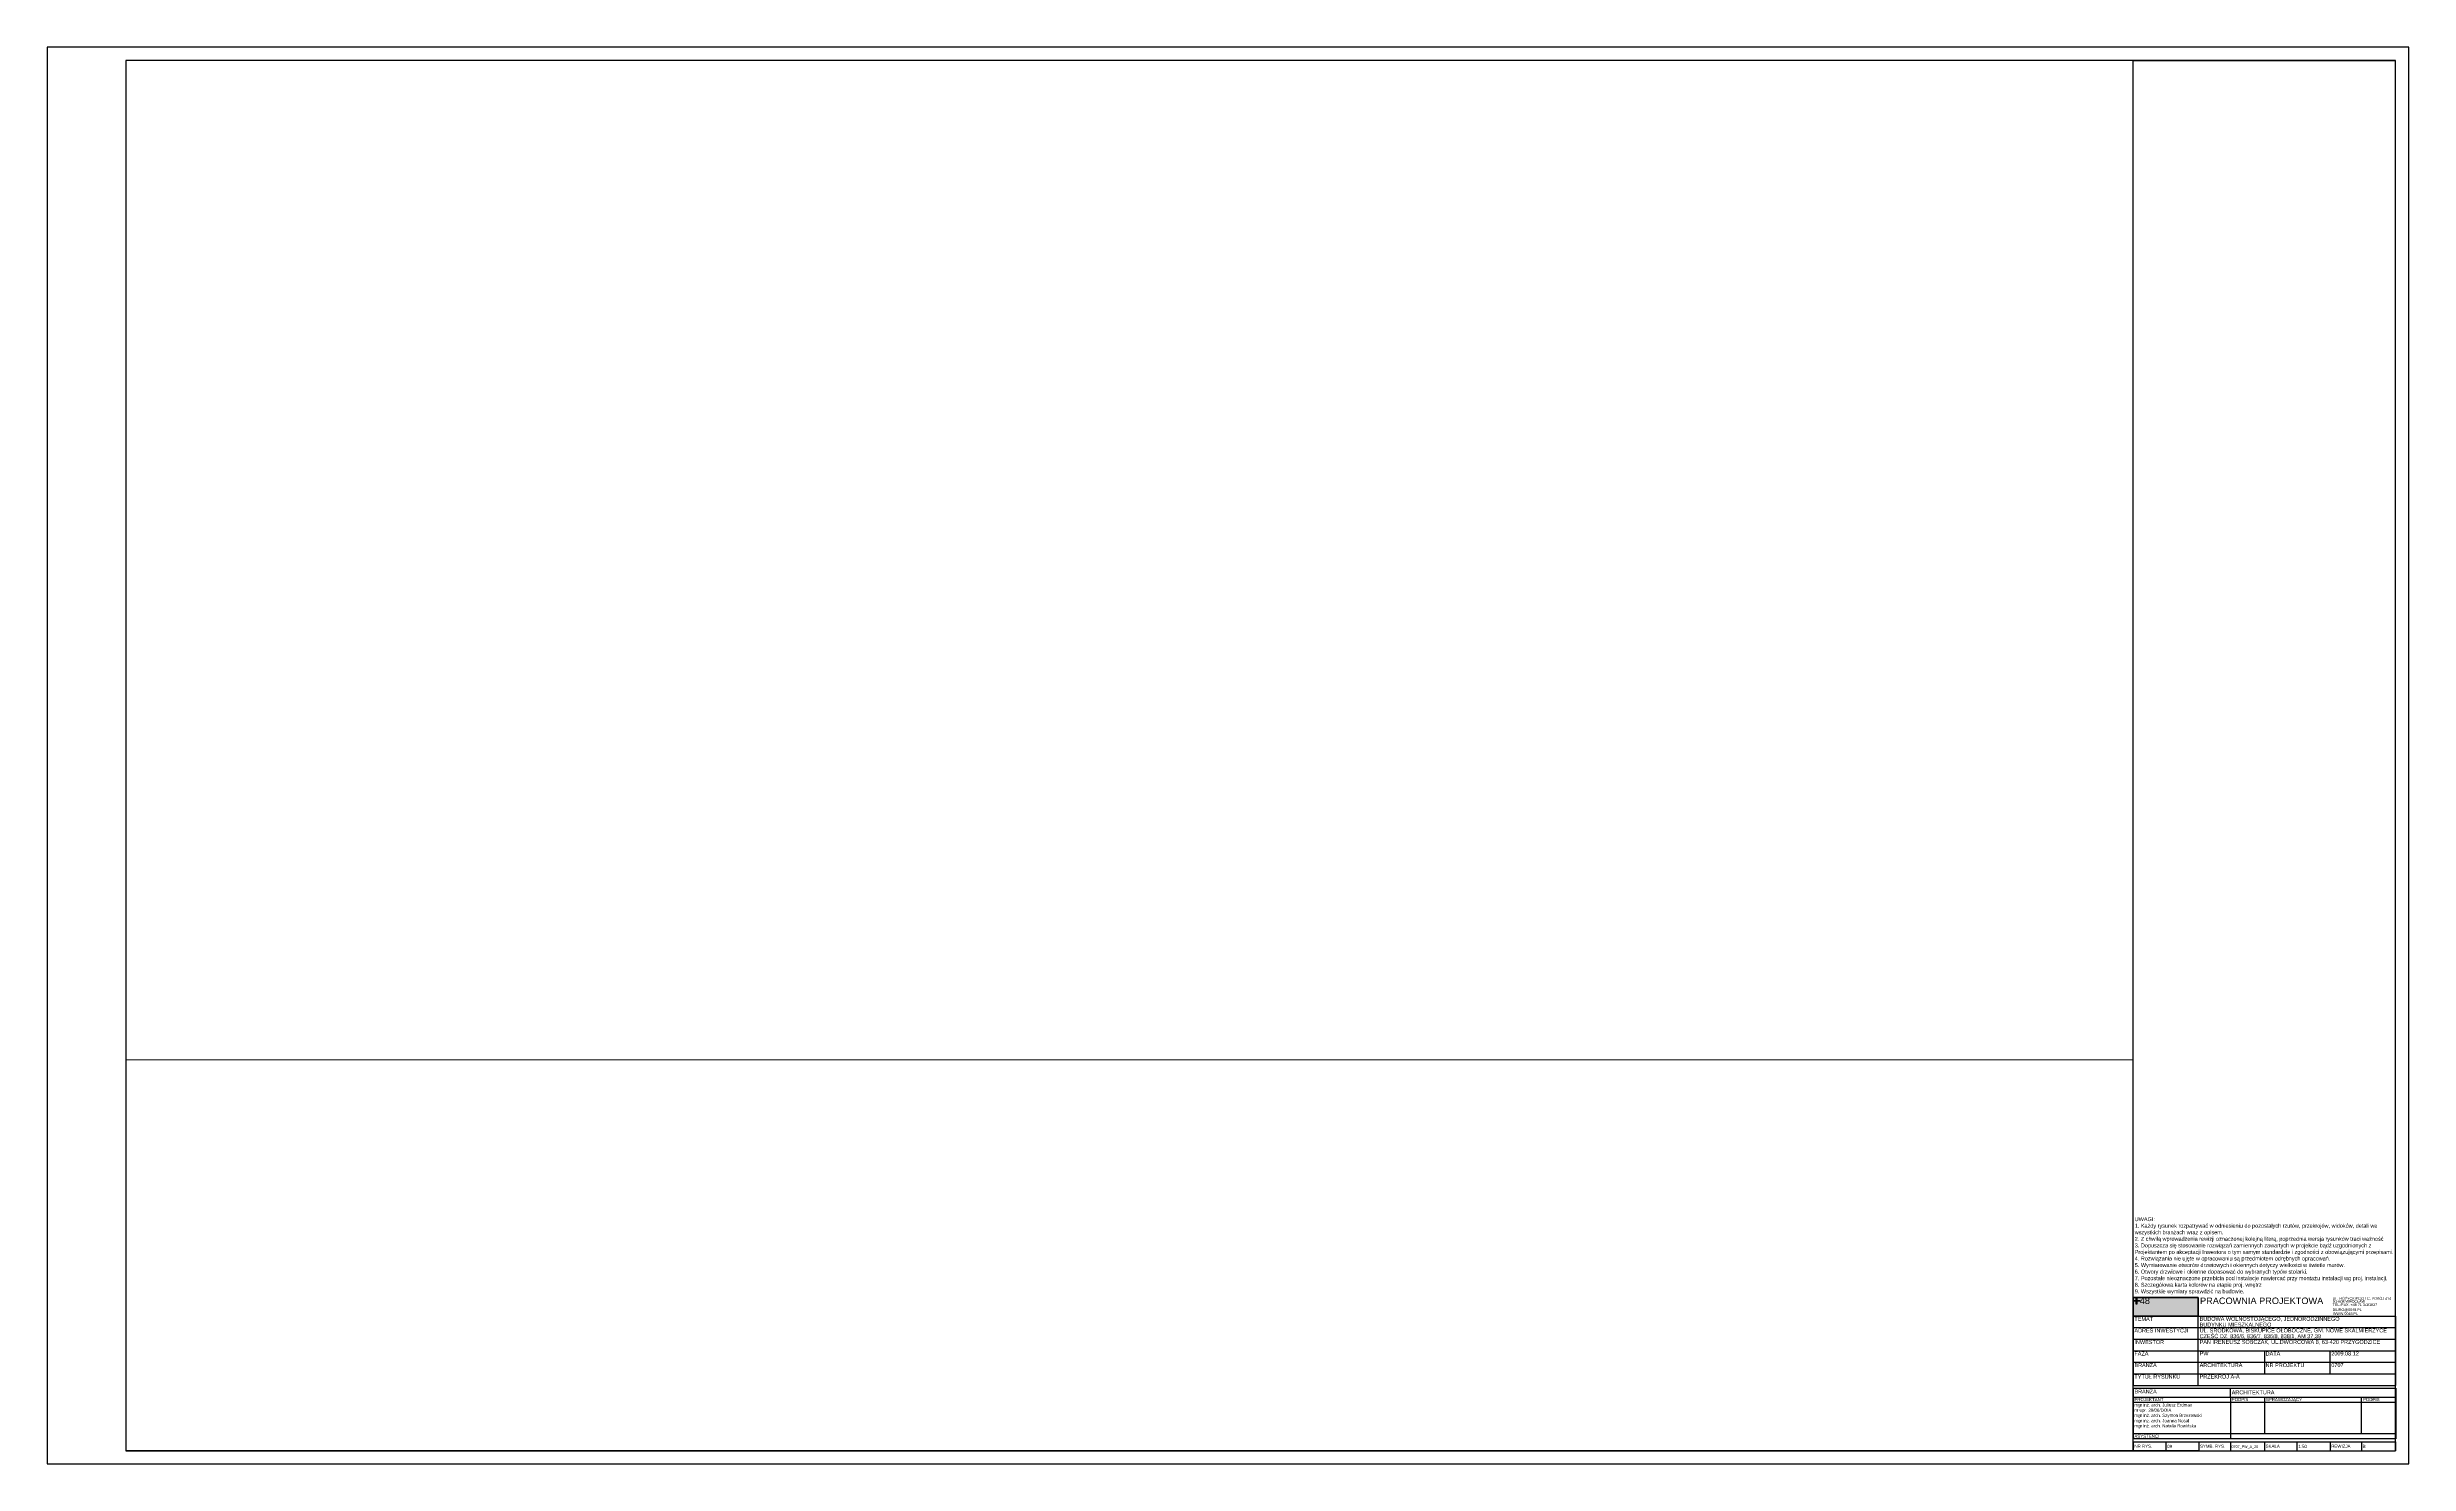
# Paper-space layout '09_PRZEKRÓJ_AA' of a CAD drawing. Header units: millimetres. Extents: x 2449 to 3349, y 350 to 890.
import ezdxf

# ---------------------------------------------------------------- set-up
doc = ezdxf.new("R2010")
doc.units = ezdxf.units.MM
doc.header["$LTSCALE"] = 99.9
doc.layers.add('+48_TABELKA', color=7, linetype='Continuous')
doc.layers.add('CH_TABELKA', color=7, linetype='Continuous')
doc.styles.get("Standard").update_dxf_attribs({"font": 'ARIAL.TTF'})

# ---------------------------------------------------------------- blocks, each defined once
blk = doc.blocks.new('+48_TAB_BRANZE')
at = {"layer": '+48_TABELKA'}
for p, q in [((216, 48.92), (216, 29.56)), ((216, 48.92), (316, 48.92)), ((216, 45.52), (316, 45.52)), ((253, 45.52), (253, 48.92)), ((253, 45.52), (253, 29.56)), ((266, 45.52), (266, 31.52)), ((303, 31.52), (303, 45.52)), ((316, 48.92), (316, 29.56)), ((316, 31.95), (316, 45.52)), ((216, 43.52), (316, 43.52)), ((316, 31.52), (216, 31.52))]:
    blk.add_line(p, q, dxfattribs=at)
at = {"layer": '+48_TABELKA', "linetype": 'Continuous', "lineweight": 0}
blk.add_line((219, 48.92), (216, 48.92), dxfattribs=at)
blk.add_line((316, 29.56), (216, 29.56))
at = {"layer": '+48_TABELKA'}
for s, p in [('PROJEKTANT', (216.43, 43.99)), ('PODPIS', (253.51, 43.99)), ('SPRAWDZAJĄCY', (266.54, 43.99)), ('PODPIS', (303.51, 43.99)), ('ASYSTENCI', (216.43, 29.99))]:
    blk.add_text(s, height=1.2, dxfattribs=at).set_placement(p)
at = {"layer": '+48_TABELKA', "insert": (216.43, 48.39), "char_height": 1.5001, "width": 37.902, "attachment_point": 1}
blk.add_mtext('{\\fArial|b0|i0|c238|p34;BRANŻA}', dxfattribs=at)
at = {"layer": '+48_TABELKA'}
for tag, p, height in [('BRANŻA', (253.51, 46.57), 1.5), ('UPRAWNIENIA_PROJ1', (216.43, 39.93), 1.2), ('UPRAWNIENIA_PROJ2', (216.43, 35.93), 1.2), ('PROJEKTANT1', (216.43, 41.93), 1.2), ('PROJEKTANT2', (216.43, 37.96), 1.2), ('SPR', (266.54, 41.93), 1.2), ('SPR1', (266.54, 37.96), 1.2), ('UPRAWNIENIA1', (266.54, 39.93), 1.2), ('UPRAWNIENIA_PROJ3', (216.43, 31.93), 1.2), ('PROJEKTANT3', (216.43, 33.94), 1.2)]:
    blk.add_attdef(tag, p, '', height=height, dxfattribs=at)
at = {"layer": 'CH_TABELKA'}
blk.add_attdef('ASYSTENCI', (253.51, 29.96), '', height=1.2, dxfattribs=at)
blk = doc.blocks.new('LOGO')
at = {"layer": '+48_TABELKA'}
h = blk.add_hatch(color=255, dxfattribs=at)
h.paths.add_polyline_path([(-0.02, 6.03), (-0.02, 5.76), (1.1, 5.76), (1.1, 6.03)])
h.paths.add_polyline_path([(1.1, 6.03), (1.36, 6.03), (1.36, 7.12), (1.1, 7.12)])
h.paths.add_polyline_path([(1.1, 6.03), (1.1, 5.76), (1.36, 5.76), (1.36, 6.03)])
h.paths.add_polyline_path([(1.1, 4.63), (1.36, 4.63), (1.36, 5.76), (1.1, 5.76)])
h.paths.add_polyline_path([(2.48, 5.76), (2.48, 6.03), (1.36, 6.03), (1.36, 5.76)])
blk.add_hatch(color=256, dxfattribs=at).paths.add_polyline_path([(0, 7.12), (0, 0), (24.8, 0), (24.8, 7.12)])
at = {"layer": '+48_TABELKA', "color": 255}
for points in [[(-0.02, 5.76), (-0.02, 6.03), (2.48, 6.03), (2.48, 5.76)], [(1.1, 7.12), (1.36, 7.12), (1.36, 4.63), (1.1, 4.63)]]:
    blk.add_lwpolyline(points, close=True, dxfattribs=at)
at = {"layer": '+48_TABELKA'}
for points in [[(24.8, 7.12), (0, 7.12), (0, 0), (24.8, 0)], [(0, 7.12), (24.8, 7.12), (24.8, 0), (0, 0)]]:
    blk.add_lwpolyline(points, close=True, dxfattribs=at)
at = {"layer": '+48_TABELKA', "color": 255, "insert": (2.47, 7.15), "char_height": 5.2023, "width": 61.2182, "attachment_point": 1}
blk.add_mtext('{\\fArial|b0|i0|c238|p34;\\H0.4806x;48}', dxfattribs=at)
at = {"layer": '+48_TABELKA', "char_height": 2.5}
for s, insert, width, attachment_point in [('{\\fArial|b0|i0|c238|p34;PRACOWNIA PROJEKTOWA}', (25.46, 7.15), 73.196, 1), ('{\\fArial|b0|i0|c238|p34;\\H0.4x;\\PTEL./FAX. +48 71 3481827   }', (92.95, 6.55), 46.2973, 3), ('{\\fArial|b0|i0|c238|p34;\\H0.4x;WWW.0048.PL}', (85.64, 1.51), 46.2973, 3), ('{\\fArial|b0|i0|c238|p34;\\H0.4x;UL. RÓŻYCKIEGO 1C, POKÓJ 414 }', (98.28, 7.27), 46.2973, 3), ('{\\fArial|b0|i0|c238|p34;\\P\\H0.4x;BIURO@0048.PL}', (87.07, 7.16), 46.2973, 3), ('{\\fArial|b0|i0|c238|p34;\\H0.4x;\\P51-608 WROCŁAW}', (88.34, 7.82), 46.2973, 3)]:
    blk.add_mtext(s, dxfattribs=dict(at, insert=insert, width=width, attachment_point=attachment_point))
blk = doc.blocks.new('+48_TAB_STOPKA')
at = {"layer": '+48_TABELKA'}
for p, q in [((0, 0), (100, 0)), ((0, 0), (100, 0)), ((0, 0), (100, 0)), ((12.5, -3.4), (12.5, 0)), ((37, 0), (37, -3.4)), ((62.5, -3.4), (62.5, 0)), ((87, 0), (87, -3.4)), ((100, 0), (100, -3.4)), ((0, 0), (0, -3.4)), ((25, -3.4), (0, -3.4)), ((25, 0), (25, -3.4)), ((50, 0), (50, -3.4)), ((75, 0), (75, -3.4))]:
    blk.add_line(p, q, dxfattribs=at)
at = {"layer": '+48_TABELKA', "linetype": 'Continuous', "lineweight": 0, "flags": 128}
blk.add_lwpolyline([(0, 0), (100, 0)], dxfattribs=at)
at = {"layer": '+48_TABELKA', "flags": 128}
blk.add_lwpolyline([(0, -3.4), (100, -3.4)], dxfattribs=at)
blk.add_lwpolyline([(0, -3.4), (100, -3.4)], dxfattribs=at)
at = {"layer": '+48_TABELKA'}
for s, p in [('NR RYS.', (0.44, -2.31)), ('SYMB. RYS.', (25.44, -2.31)), ('SKALA', (50.44, -2.31)), ('REWIZJA', (75.44, -2.31))]:
    blk.add_text(s, height=1.2, dxfattribs=at).set_placement(p)
for tag, p in [('NUMER_RYS', (12.94, -2.37)), ('SYMB_RYS', (37.44, -2.37)), ('SKALA', (62.94, -2.37)), ('REWIZJA', (87.44, -2.37))]:
    blk.add_attdef(tag, p, '', height=1.2, dxfattribs=at)
blk = doc.blocks.new('+48_TAB_TYT')
at = {"layer": '+48_TABELKA'}
for p, q in [((-406.1, 515.79), (-406.1, 489.39)), ((-406.1, 489.39), (-406.1, 515.79)), ((-406.1, 515.79), (-306.1, 515.79)), ((-381.3, 489.39), (-381.3, 515.79)), ((-306.1, 515.79), (-306.1, 489.39)), ((-406.1, 511.39), (-306.1, 511.39)), ((-406.1, 506.99), (-306.1, 506.99)), ((-406.1, 502.59), (-306.1, 502.59)), ((-406.1, 498.19), (-306.1, 498.19)), ((-356.1, 502.59), (-356.1, 493.79)), ((-356.1, 498.19), (-306.1, 498.19)), ((-331.1, 493.79), (-331.1, 502.59)), ((-406.1, 493.79), (-306.1, 493.79)), ((-406.1, 489.39), (-306.1, 489.39))]:
    blk.add_line(p, q, dxfattribs=at)
at = {"layer": '+48_TABELKA', "char_height": 1.7, "width": 37.902, "attachment_point": 1}
for s, insert in [('{\\fArial|b0|i0|c238|p34;\\H0.8824x;TEMAT}', (-405.66, 515.45)), ('{\\fArial|b0|i0|c238|p34;\\H0.8824x;ADRES INWESTYCJI}', (-405.66, 511.05)), ('{\\fArial|b0|i0|c238|p34;\\H0.8824x;INWESTOR}', (-405.66, 506.65)), ('{\\fArial|b0|i0|c238|p34;\\H0.8824x;FAZA}', (-405.66, 502.25)), ('{\\fArial|b0|i0|c238|p34;\\H0.8824x;BRANŻA}', (-405.66, 497.85)), ('{\\fArial|b0|i0|c238|p34;\\H0.8824x;DATA}', (-355.66, 502.25)), ('{\\fArial|b0|i0|c238|p34;\\H0.8824x;NR PROJEKTU}', (-355.66, 497.85)), ('{\\fArial|b0|i0|c238|p34;\\H0.8824x;TYTUŁ RYSUNKU}', (-405.66, 493.45))]:
    blk.add_mtext(s, dxfattribs=dict(at, insert=insert))
at = {"layer": '+48_TABELKA'}
for tag, p in [('TEMAT', (-380.81, 513.98)), ('TEMAT1', (-380.81, 511.78)), ('ADRES', (-380.81, 509.58)), ('ADRES1', (-380.81, 507.38)), ('INWESTOR', (-380.81, 505.18)), ('INWESTOR1', (-380.81, 502.98)), ('FAZA', (-380.81, 500.78)), ('FAZA1', (-380.81, 498.58)), ('BRANŻA', (-380.81, 496.38)), ('BRANŻA1', (-380.81, 494.18)), ('DATA', (-330.61, 500.78)), ('RYS', (-380.81, 491.98))]:
    blk.add_attdef(tag, p, '', height=1.5, dxfattribs=at)
at = {"layer": '+48_TABELKA', "color": 7}
for tag, p in [('NR', (-330.61, 496.38)), ('RYS1', (-380.81, 489.78))]:
    blk.add_attdef(tag, p, '', height=1.5, dxfattribs=at)

psp = doc.layouts.new('09_PRZEKRÓJ_AA')

# ---------------------------------------------------------------- linework, layer by layer
at = {"layer": '+48_TABELKA'}
for p, q in [((3243.58, 355.22), (3243.6, 885.22)), ((3243.6, 885.22), (3343.6, 885.22))]:
    psp.add_line(p, q, dxfattribs=at)
for points in [[(2448.6, 350.22), (3348.6, 350.22), (3348.6, 890.22), (2448.6, 890.22)], [(2478.6, 355.22), (3343.6, 355.22), (3343.6, 885.22), (2478.6, 885.22)]]:
    psp.add_lwpolyline(points, close=True, dxfattribs=at)

# ---------------------------------------------------------------- block references
psp.add_blockref('LOGO', (3243.6, 406.45), dxfattribs=at)
ref = psp.add_blockref('+48_TAB_TYT', (3649.7, -109.27), dxfattribs=at)
ref.add_attrib('TEMAT', 'BUDOWA WOLNOSTOJĄCEGO, JEDNORODZINNEGO ', (3268.9, 404.71), dxfattribs={"height": 1.5})
ref.add_attrib('TEMAT1', 'BUDYNKU MIESZKALNEGO', (3268.9, 402.51), dxfattribs={"height": 1.5})
ref.add_attrib('ADRES', 'UL. ŚRODKOWA, BISKUPICE OŁOBOCZNE, GM. NOWE SKALMIERZYCE', (3268.9, 400.31), dxfattribs={"height": 1.5})
ref.add_attrib('ADRES1', 'CZĘŚĆ DZ. 836/6, 836/7, 836/8, 838/1, AM 37,39', (3268.9, 398.11), dxfattribs={"height": 1.5})
ref.add_attrib('INWESTOR', 'PAN IRENEUSZ SOBCZAK, UL.DWORCOWA 8, 63-420 PRZYGODZICE', (3268.9, 395.91), dxfattribs={"height": 1.5})
ref.add_attrib('FAZA', 'PW', (3268.9, 391.51), dxfattribs={"height": 1.5})
ref.add_attrib('BRANŻA', 'ARCHITEKTURA', (3268.9, 387.11), dxfattribs={"height": 1.5})
ref.add_attrib('RYS', 'PRZEKRÓJ A-A', (3268.9, 382.71), dxfattribs={"height": 1.5})
ref.add_attrib('DATA', '2009.08.12', (3319.09, 391.51), dxfattribs={"height": 1.5})
ref.add_attrib('NR', '0707', (3319.09, 387.11), dxfattribs={"color": 7, "height": 1.5})
ref = psp.add_blockref('+48_TAB_BRANZE', (3027.61, 330.13), dxfattribs=at)
ref.add_attrib('UPRAWNIENIA_PROJ2', 'mgr inż. arch. Joanna Nosal', (3244.04, 366.05), dxfattribs={"height": 1.2})
ref.add_attrib('UPRAWNIENIA_PROJ1', 'nr upr. 29/06/DOIA', (3244.04, 370.05), dxfattribs={"height": 1.2})
ref.add_attrib('BRANŻA', 'ARCHITEKTURA', (3281.11, 376.7), dxfattribs={"height": 1.5})
ref.add_attrib('PROJEKTANT1', 'mgr inż. arch. Juliusz Erdman', (3244.04, 372.05), dxfattribs={"height": 1.2})
ref.add_attrib('PROJEKTANT2', 'mgr inż. arch. Szymon Brzezowski', (3244.04, 368.09), dxfattribs={"height": 1.2})
ref.add_attrib('PROJEKTANT3', 'mgr inż. arch. Natalia Rowińska', (3244.04, 364.07), dxfattribs={"height": 1.2})
ref = psp.add_blockref('+48_TAB_STOPKA', (3243.6, 358.62), dxfattribs=at)
ref.add_attrib('REWIZJA', 'B', (3331.04, 356.25), dxfattribs={"height": 1.2})
ref.add_attrib('NUMER_RYS', '09', (3256.54, 356.25), dxfattribs={"height": 1.2})
ref.add_attrib('SYMB_RYS', '0707_PW_A_20', (3281.04, 356.25), dxfattribs={"height": 1})
ref.add_attrib('SKALA', '1:50', (3306.54, 356.25), dxfattribs={"height": 1.2})

# ---------------------------------------------------------------- texts
at = {"layer": '+48_TABELKA', "insert": (3244.17, 444.22), "char_height": 1.3, "width": 100.2966, "attachment_point": 1}
psp.add_mtext('{\\H1.154x;UWAGI:\\P1. Każdy rysunek rozpatrywać w odniesieniu do pozostałych rzutów, przekrojów, widoków, detali we wszystkich branżach wraz z opisem.\\P2. Z chwilą wprowadzenia rewizji oznaczonej kolejną literą, poprzednia wersja rysunków traci ważność\\P3. Dopuszcza się stosowanie rozwiązań zamiennych zawartych w projekcie bądź uzgodnionych z Projektantem po akceptacji Inwestora o tym samym standardzie i zgodności z obowiązującymi przepisami. \\P4. Rozwiązania nie ujęte w opracowaniu są przedmiotem odrębnych opracowań.\\P5. Wymiarowanie otworów drzwiowych i okiennych dotyczy wielkości w świetle murów.\\P6. Otwory drzwiowe i okienne dopasować do wybranych typów stolarki.\\P7. Pozostałe nieoznaczone przebicia pod instalacje nawiercać przy montażu instalacji wg proj. instalacji.\\P8. Szczegółowa karta kolorów na etapie proj. wnętrz\\P9. Wszystkie wymiary sprawdzić na budowie.}', dxfattribs=at)

# ---------------------------------------------------------------- viewports
at = {"layer": 'Defpoints'}
psp.add_viewport(center=(2861.1, 694.71), size=(765, 381.0255), view_center_point=(69921.57, 17043.94), view_height=1905.1284, dxfattribs=at)
at = {"layer": 'Defpoints', "view_target_point": (65488.84, 17491.3)}
psp.add_viewport(center=(2861.1, 429.71), size=(765, 148.9745), view_center_point=(10414.59, 907.61), view_height=670.3858, status=3, dxfattribs=at)

doc.saveas('drawing.dxf')
